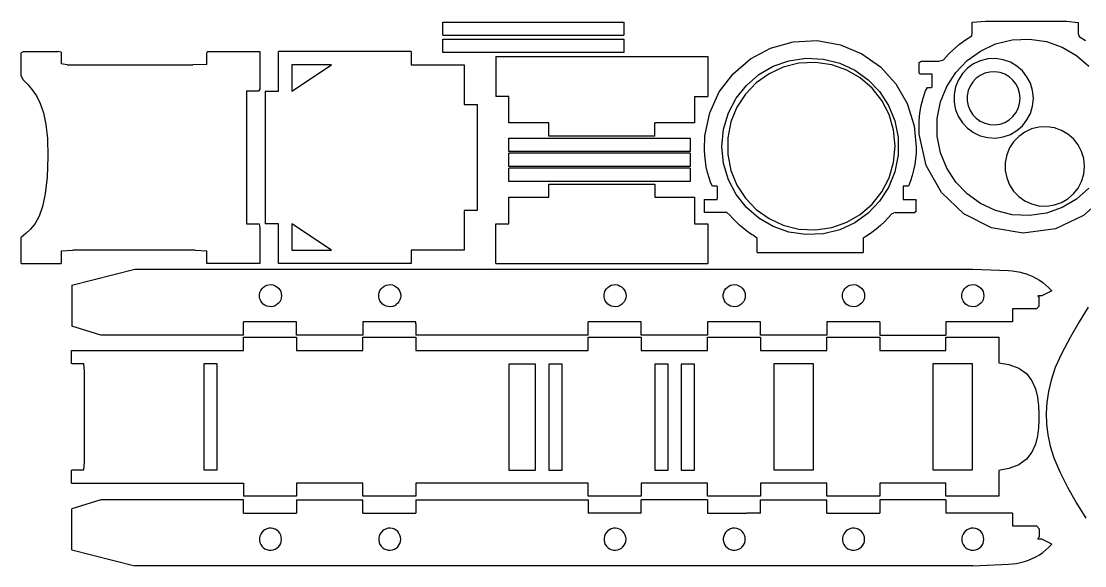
# Model space of a CAD drawing. Extents: x -453 to 453, y -307 to 307.
# Drawn here: x -453 to 149, y -307 to 1 of the extents above; entities that cross this region are included whole.
import ezdxf

# ---------------------------------------------------------------- set-up
doc = ezdxf.new("R2010")
doc.units = 0
doc.header["$MEASUREMENT"] = 0
doc.layers.get('0').update_dxf_attribs({"linetype": 'CONTINUOUS'})

msp = doc.modelspace()

# ---------------------------------------------------------------- linework, layer by layer
for p, q in [((-214.78, 0.93), (-112.26, 0.93)), ((-214.78, -6.35), (-214.78, 0.93)), ((-112.26, 0.93), (-112.26, -6.35)), ((84.8, 0.98), (92.6, 1.48)), ((84.8, -5.26), (84.8, 0.98)), ((92.6, 1.48), (138.2, 1.48)), ((138.2, 1.48), (144.8, 0.82)), ((144.8, 0.82), (144.8, -5.42)), ((84.61, -6.85), (84.8, -5.26)), ((144.8, -5.42), (145.38, -7.07)), ((-214.78, -6.35), (-112.26, -6.35)), ((-214.78, -8.65), (-112.26, -8.65)), ((-214.78, -16.15), (-214.78, -8.65)), ((-112.26, -8.65), (-112.26, -16.15)), ((-29.23, -13.7), (-16.48, -10.13)), ((-16.48, -10.13), (-2.81, -9.47)), ((-2.81, -9.47), (10.4, -11.83)), ((10.4, -11.83), (22.44, -16.92)), ((74.42, -14.27), (77.63, -11.56)), ((77.63, -11.56), (81.03, -9.09)), ((81.03, -9.09), (84.61, -6.85)), ((89.58, -15.35), (98.11, -11.38)), ((98.11, -11.38), (107.42, -9.06)), ((107.42, -9.06), (117.3, -8.58)), ((117.3, -8.58), (126.93, -10.01)), ((126.93, -10.01), (135.87, -13.17)), ((145.38, -7.07), (148.94, -9.34)), ((-451.78, -15.66), (-453.32, -16.48)), ((-453.32, -29.43), (-453.32, -16.48)), ((-451.78, -15.66), (-432.36, -15.66)), ((-430.82, -16.07), (-432.36, -15.66)), ((-430.82, -16.07), (-430.82, -22.54)), ((-347.91, -15.66), (-348.32, -16.48)), ((-348.32, -22.95), (-348.32, -16.48)), ((-347.91, -15.66), (-318.32, -15.66)), ((-318.32, -15.66), (-318.32, -37.04)), ((-307.71, -38.16), (-307.71, -15.66)), ((-232.71, -15.66), (-307.71, -15.66)), ((-232.71, -15.66), (-232.71, -23.16)), ((-112.26, -16.15), (-214.78, -16.15)), ((-40.67, -19.86), (-29.23, -13.7)), ((22.44, -16.92), (32.98, -24.4)), ((68.63, -20.34), (71.42, -17.2)), ((71.42, -17.2), (74.42, -14.27)), ((82.01, -20.79), (89.58, -15.35)), ((135.87, -13.17), (143.94, -17.9)), ((143.94, -17.9), (150.96, -24.01)), ((-427.43, -23.16), (-430.82, -22.54)), ((-427.43, -23.16), (-356.23, -23.16)), ((-348.32, -22.95), (-356.23, -23.16)), ((-277.71, -23.16), (-300.21, -23.16)), ((-300.21, -38.16), (-277.71, -23.16)), ((-300.21, -23.16), (-300.21, -38.16)), ((-232.71, -23.16), (-202.71, -23.16)), ((-202.71, -23.16), (-202.71, -45.66)), ((-184.78, -18.51), (-64.78, -18.51)), ((-184.78, -18.51), (-184.78, -41.01)), ((-64.78, -18.51), (-64.78, -41.01)), ((-50.45, -28.25), (-40.67, -19.86)), ((-35.89, -28.72), (-27.82, -23.99)), ((-27.82, -23.99), (-18.88, -20.82)), ((-13.17, -22.23), (-22.02, -24.43)), ((-18.88, -20.82), (-9.25, -19.4)), ((-3.79, -21.77), (-13.17, -22.23)), ((-9.25, -19.4), (0.63, -19.88)), ((5.36, -23.12), (-3.79, -21.77)), ((0.63, -19.88), (9.94, -22.2)), ((13.85, -26.13), (5.36, -23.12)), ((9.94, -22.2), (18.47, -26.17)), ((54.8, -21.77), (56, -21.02)), ((54.8, -27.47), (54.8, -21.77)), ((56, -21.02), (66.08, -21.02)), ((66.08, -21.02), (68.63, -20.34)), ((75.59, -27.52), (82.01, -20.79)), ((85.64, -22.7), (82.23, -25.15)), ((89.48, -20.91), (85.64, -22.7)), ((93.67, -19.87), (89.48, -20.91)), ((98.11, -19.65), (93.67, -19.87)), ((102.45, -20.29), (98.11, -19.65)), ((106.47, -21.72), (102.45, -20.29)), ((110.1, -23.84), (106.47, -21.72)), ((113.26, -26.59), (110.1, -23.84)), ((-453.32, -29.43), (-452.41, -31.54)), ((-58.24, -38.54), (-50.45, -28.25)), ((-42.91, -34.83), (-35.89, -28.72)), ((-30.12, -28.2), (-37.31, -33.37)), ((-22.02, -24.43), (-30.12, -28.2)), ((21.52, -30.62), (13.85, -26.13)), ((18.47, -26.17), (26.04, -31.61)), ((32.98, -24.4), (41.66, -33.92)), ((55.21, -28.52), (54.8, -27.47)), ((62.3, -28.52), (55.21, -28.52)), ((62.3, -35.7), (62.3, -28.52)), ((70.5, -35.35), (75.59, -27.52)), ((79.34, -28.17), (77.05, -31.69)), ((82.23, -25.15), (79.34, -28.17)), ((89.42, -29.17), (87.15, -30.81)), ((91.98, -27.98), (89.42, -29.17)), ((94.77, -27.29), (91.98, -27.98)), ((97.74, -27.14), (94.77, -27.29)), ((100.63, -27.57), (97.74, -27.14)), ((103.31, -28.52), (100.63, -27.57)), ((105.73, -29.94), (103.31, -28.52)), ((107.84, -31.77), (105.73, -29.94)), ((115.86, -29.88), (113.26, -26.59)), ((117.82, -33.62), (115.86, -29.88)), ((-452.41, -31.54), (-449.7, -34.24)), ((-449.7, -34.24), (-447.09, -37.25)), ((-48.69, -42.13), (-42.91, -34.83)), ((-37.31, -33.37), (-43.42, -39.76)), ((28.19, -36.42), (21.52, -30.62)), ((26.04, -31.61), (32.46, -38.34)), ((41.66, -33.92), (48.16, -45.14)), ((58.51, -37.91), (59.57, -36.02)), ((59.57, -36.02), (61.88, -36.02)), ((61.88, -36.02), (62.3, -35.7)), ((66.92, -44.09), (70.5, -35.35)), ((75.44, -35.63), (74.6, -39.89)), ((77.05, -31.69), (75.44, -35.63)), ((83.7, -35.17), (82.63, -37.79)), ((85.23, -32.82), (83.7, -35.17)), ((87.15, -30.81), (85.23, -32.82)), ((109.57, -33.96), (107.84, -31.77)), ((110.88, -36.45), (109.57, -33.96)), ((119.06, -37.73), (117.82, -33.62)), ((-447.09, -37.25), (-444.68, -40.79)), ((-444.68, -40.79), (-442.54, -45.09)), ((-325.82, -38.16), (-325.82, -113.16)), ((-319.07, -38.16), (-325.82, -38.16)), ((-318.32, -37.04), (-319.07, -38.16)), ((-315.21, -38.16), (-307.71, -38.16)), ((-315.21, -38.16), (-315.21, -113.16)), ((-177.28, -41.01), (-184.78, -41.01)), ((-177.28, -56.01), (-177.28, -41.01)), ((-72.28, -41.01), (-64.78, -41.01)), ((-72.28, -41.01), (-72.28, -56.01)), ((-63.69, -50.39), (-58.24, -38.54)), ((-53.05, -50.43), (-48.69, -42.13)), ((-43.42, -39.76), (-48.25, -47.19)), ((33.68, -43.36), (28.19, -36.42)), ((32.46, -38.34), (37.55, -46.17)), ((56.08, -46.2), (57.15, -41.99)), ((57.15, -41.99), (58.51, -37.91)), ((74.6, -39.89), (74.6, -44.35)), ((82.63, -37.79), (82.06, -40.64)), ((82.06, -40.64), (82.06, -43.61)), ((111.7, -39.19), (110.88, -36.45)), ((111.99, -42.12), (111.7, -39.19)), ((111.7, -45.06), (111.99, -42.12)), ((119.49, -42.12), (119.06, -37.73)), ((119.06, -46.52), (119.49, -42.12)), ((-442.54, -45.09), (-440.75, -50.38)), ((-202.71, -45.66), (-195.21, -45.66)), ((-195.21, -45.66), (-195.21, -105.66)), ((-48.25, -47.19), (-51.65, -55.5)), ((37.82, -51.25), (33.68, -43.36)), ((37.55, -46.17), (41.13, -54.91)), ((48.16, -45.14), (52.12, -57.73)), ((55.33, -50.53), (56.08, -46.2)), ((65.05, -53.57), (66.92, -44.09)), ((74.6, -44.35), (75.44, -48.62)), ((82.06, -43.61), (82.63, -46.45)), ((82.63, -46.45), (83.7, -49.08)), ((109.57, -50.29), (110.88, -47.8)), ((110.88, -47.8), (111.7, -45.06)), ((117.82, -50.63), (119.06, -46.52)), ((-440.75, -50.38), (-439.4, -56.88)), ((-66.47, -63.45), (-63.69, -50.39)), ((-55.8, -59.57), (-53.05, -50.43)), ((40.43, -59.93), (37.82, -51.25)), ((54.91, -54.96), (55.33, -50.53)), ((65.05, -63.48), (65.05, -53.57)), ((75.44, -48.62), (77.05, -52.55)), ((77.05, -52.55), (79.34, -56.07)), ((83.7, -49.08), (85.23, -51.42)), ((85.23, -51.42), (87.15, -53.44)), ((87.15, -53.44), (89.42, -55.07)), ((105.73, -54.31), (107.84, -52.48)), ((107.84, -52.48), (109.57, -50.29)), ((115.86, -54.37), (117.82, -50.63)), ((-439.4, -56.88), (-438.56, -64.82)), ((-154.78, -56.01), (-177.28, -56.01)), ((-154.78, -63.51), (-154.78, -56.01)), ((-72.28, -56.01), (-94.78, -56.01)), ((-94.78, -63.51), (-94.78, -56.01)), ((-56.75, -69.34), (-55.8, -59.57)), ((-51.65, -55.5), (-53.43, -64.5)), ((41.34, -69.21), (40.43, -59.93)), ((41.13, -54.91), (43, -64.38)), ((52.12, -57.73), (53.25, -69.82)), ((54.93, -62.46), (54.91, -54.96)), ((79.34, -56.07), (82.23, -59.1)), ((82.23, -59.1), (85.64, -61.55)), ((89.42, -55.07), (91.98, -56.26)), ((91.98, -56.26), (94.77, -56.96)), ((94.77, -56.96), (97.74, -57.1)), ((97.74, -57.1), (100.63, -56.68)), ((100.63, -56.68), (103.31, -55.73)), ((103.31, -55.73), (105.73, -54.31)), ((110.1, -60.4), (113.26, -57.65)), ((113.26, -57.65), (115.86, -54.37)), ((118.47, -59.46), (114.63, -61.24)), ((122.66, -58.41), (118.47, -59.46)), ((127.1, -58.2), (122.66, -58.41)), ((131.44, -58.84), (127.1, -58.2)), ((135.46, -60.26), (131.44, -58.84)), ((-438.56, -64.82), (-438.32, -75.1)), ((-177.28, -72.15), (-177.28, -64.65)), ((-177.28, -64.65), (-74.76, -64.65)), ((-94.78, -63.51), (-154.78, -63.51)), ((-74.76, -64.65), (-74.76, -72.15)), ((-66.72, -71.25), (-66.47, -63.45)), ((-53.43, -64.5), (-53.43, -73.92)), ((43, -64.38), (43, -74.3)), ((58.82, -80.13), (54.93, -62.46)), ((66.92, -72.95), (65.05, -63.48)), ((85.64, -61.55), (89.48, -63.34)), ((89.48, -63.34), (93.67, -64.38)), ((93.67, -64.38), (98.11, -64.6)), ((98.11, -64.6), (102.45, -63.96)), ((102.45, -63.96), (106.47, -62.53)), ((106.47, -62.53), (110.1, -60.4)), ((111.22, -63.69), (108.33, -66.72)), ((114.63, -61.24), (111.22, -63.69)), ((139.09, -62.39), (135.46, -60.26)), ((142.25, -65.14), (139.09, -62.39)), ((144.85, -68.42), (142.25, -65.14)), ((-74.76, -72.15), (-177.28, -72.15)), ((-66.53, -74.54), (-66.72, -71.25)), ((-55.8, -79.11), (-56.75, -69.34)), ((40.43, -78.5), (41.34, -69.21)), ((53.25, -69.82), (53.13, -73.14)), ((106.04, -70.24), (104.43, -74.18)), ((108.33, -66.72), (106.04, -70.24)), ((146.81, -72.16), (144.85, -68.42)), ((148.05, -76.27), (146.81, -72.16)), ((-438.32, -75.1), (-438.73, -86.81)), ((-74.76, -73.2), (-177.28, -73.2)), ((-177.28, -80.7), (-177.28, -73.2)), ((-74.76, -73.2), (-74.76, -80.7)), ((-66.16, -77.79), (-66.53, -74.54)), ((-65.61, -80.98), (-66.16, -77.79)), ((-53.43, -73.92), (-51.65, -82.92)), ((43, -74.3), (41.13, -83.77)), ((52.83, -76.41), (52.36, -79.62)), ((53.13, -73.14), (52.83, -76.41)), ((70.5, -81.7), (66.92, -72.95)), ((104.43, -74.18), (103.59, -78.44)), ((148.48, -80.67), (148.05, -76.27)), ((-74.76, -80.7), (-177.28, -80.7)), ((-74.76, -81.65), (-177.28, -81.65)), ((-177.28, -89.15), (-177.28, -81.65)), ((-74.76, -81.65), (-74.76, -89.15)), ((-64.89, -84.11), (-65.61, -80.98)), ((-64.01, -87.17), (-64.89, -84.11)), ((-53.05, -88.25), (-55.8, -79.11)), ((-51.65, -82.92), (-48.25, -91.23)), ((41.13, -83.77), (37.55, -92.52)), ((37.82, -87.17), (40.43, -78.5)), ((51.72, -82.78), (50.9, -85.87)), ((52.36, -79.62), (51.72, -82.78)), ((67.5, -95.42), (58.82, -80.13)), ((75.59, -89.52), (70.5, -81.7)), ((103.59, -78.44), (103.59, -82.9)), ((103.59, -82.9), (104.43, -87.16)), ((148.05, -85.07), (148.48, -80.67)), ((-438.73, -86.81), (-439.74, -96.11)), ((-74.76, -89.15), (-177.28, -89.15)), ((-62.96, -90.17), (-64.01, -87.17)), ((-62.11, -91.84), (-62.96, -90.17)), ((-48.69, -96.55), (-53.05, -88.25)), ((33.68, -95.07), (37.82, -87.17)), ((49.93, -88.89), (48.79, -91.84)), ((50.9, -85.87), (49.93, -88.89)), ((82.01, -96.25), (75.59, -89.52)), ((104.43, -87.16), (106.04, -91.1)), ((144.85, -92.92), (146.81, -89.18)), ((146.81, -89.18), (148.05, -85.07)), ((-439.74, -96.11), (-441.28, -103.35)), ((-154.78, -90.66), (-94.78, -90.66)), ((-154.78, -98.16), (-154.78, -90.66)), ((-94.78, -90.66), (-94.78, -98.16)), ((-59.56, -91.84), (-62.11, -91.84)), ((-59.25, -92.1), (-59.56, -91.84)), ((-59.25, -98.37), (-59.25, -92.1)), ((-48.25, -91.23), (-43.42, -98.66)), ((28.19, -102), (33.68, -95.07)), ((37.55, -92.52), (32.46, -100.34)), ((45.75, -91.84), (45.75, -99.34)), ((48.79, -91.84), (45.75, -91.84)), ((80.13, -107.48), (67.5, -95.42)), ((89.58, -101.69), (82.01, -96.25)), ((106.04, -91.1), (108.33, -94.62)), ((108.33, -94.62), (111.22, -97.65)), ((139.09, -98.95), (142.25, -96.2)), ((142.25, -96.2), (144.85, -92.92)), ((150.96, -93.04), (143.94, -99.14)), ((-177.28, -98.16), (-154.78, -98.16)), ((-177.28, -113.16), (-177.28, -98.16)), ((-94.78, -98.16), (-72.28, -98.16)), ((-72.28, -98.16), (-72.28, -113.16)), ((-66.75, -99.34), (-66.75, -106.84)), ((-66.75, -99.34), (-59.4, -99.34)), ((-59.4, -99.34), (-59.25, -98.37)), ((-42.91, -103.85), (-48.69, -96.55)), ((-43.42, -98.66), (-37.31, -105.05)), ((21.52, -107.8), (28.19, -102)), ((32.46, -100.34), (26.04, -107.07)), ((45.75, -99.34), (52.76, -99.34)), ((52.76, -99.34), (53.25, -99.94)), ((53.25, -106.24), (53.25, -99.94)), ((98.11, -105.66), (89.58, -101.69)), ((111.22, -97.65), (114.63, -100.1)), ((114.63, -100.1), (118.47, -101.88)), ((118.47, -101.88), (122.66, -102.93)), ((131.44, -102.5), (135.46, -101.08)), ((135.46, -101.08), (139.09, -98.95)), ((143.94, -99.14), (135.87, -103.87)), ((160.94, -96.85), (147.95, -108.52)), ((-441.28, -103.35), (-443.24, -108.89)), ((-202.71, -105.66), (-202.71, -128.16)), ((-195.21, -105.66), (-202.71, -105.66)), ((-54.01, -106.84), (-66.75, -106.84)), ((-52.36, -108.2), (-54.01, -106.84)), ((-50.59, -110.18), (-52.36, -108.2)), ((-35.89, -109.96), (-42.91, -103.85)), ((-37.31, -105.05), (-30.12, -110.22)), ((13.85, -112.29), (21.52, -107.8)), ((26.04, -107.07), (18.47, -112.51)), ((39.42, -107.53), (37.39, -109.86)), ((41.3, -106.84), (39.42, -107.53)), ((41.3, -106.84), (52.45, -106.84)), ((53.25, -106.24), (52.45, -106.84)), ((95.85, -115.46), (80.13, -107.48)), ((107.42, -107.98), (98.11, -105.66)), ((117.3, -108.46), (107.42, -107.98)), ((126.93, -107.04), (117.3, -108.46)), ((122.66, -102.93), (127.1, -103.14)), ((135.87, -103.87), (126.93, -107.04)), ((127.1, -103.14), (131.44, -102.5)), ((-445.54, -113.05), (-448.1, -116.21)), ((-443.24, -108.89), (-445.54, -113.05)), ((-325.82, -113.16), (-318.7, -113.16)), ((-318.7, -113.16), (-318.32, -115.41)), ((-307.71, -113.16), (-315.21, -113.16)), ((-307.71, -135.66), (-307.71, -113.16)), ((-300.21, -113.16), (-300.21, -128.16)), ((-277.71, -128.16), (-300.21, -113.16)), ((-184.78, -113.16), (-177.28, -113.16)), ((-184.78, -135.66), (-184.78, -113.16)), ((-72.28, -113.16), (-64.78, -113.16)), ((-64.78, -113.16), (-64.78, -135.66)), ((-48.74, -112.08), (-50.59, -110.18)), ((-46.8, -113.89), (-48.74, -112.08)), ((-44.79, -115.61), (-46.8, -113.89)), ((-27.82, -114.69), (-35.89, -109.96)), ((-30.12, -110.22), (-22.02, -113.99)), ((-22.02, -113.99), (-13.17, -116.2)), ((5.36, -115.3), (13.85, -112.29)), ((18.47, -112.51), (9.94, -116.48)), ((32.97, -114.18), (30.59, -116.16)), ((35.23, -112.08), (32.97, -114.18)), ((37.39, -109.86), (35.23, -112.08)), ((147.95, -108.52), (131.96, -116.03)), ((-450.83, -118.71), (-453.32, -120.87)), ((-448.1, -116.21), (-450.83, -118.71)), ((-318.32, -115.41), (-318.32, -135.66)), ((-42.69, -117.24), (-44.79, -115.61)), ((-40.52, -118.78), (-42.69, -117.24)), ((-38.28, -120.22), (-40.52, -118.78)), ((-36.75, -121.45), (-38.28, -120.22)), ((-18.88, -117.86), (-27.82, -114.69)), ((-9.25, -119.28), (-18.88, -117.86)), ((-13.17, -116.2), (-3.79, -116.65)), ((0.63, -118.8), (-9.25, -119.28)), ((-3.79, -116.65), (5.36, -115.3)), ((9.94, -116.48), (0.63, -118.8)), ((25.53, -119.75), (23.25, -121.29)), ((28.11, -118.02), (25.53, -119.75)), ((30.59, -116.16), (28.11, -118.02)), ((113.81, -118.51), (95.85, -115.46)), ((131.96, -116.03), (113.81, -118.51)), ((-453.32, -135.66), (-453.32, -120.87)), ((-36.75, -129.34), (-36.75, -121.45)), ((23.25, -121.29), (23.25, -129.34)), ((-430.82, -128.46), (-424.22, -128.16)), ((-430.82, -128.46), (-430.82, -135.66)), ((-354.92, -128.16), (-424.22, -128.16)), ((-354.92, -128.16), (-348.32, -128.46)), ((-348.32, -135.66), (-348.32, -128.46)), ((-300.21, -128.16), (-277.71, -128.16)), ((-232.71, -128.16), (-232.71, -135.66)), ((-202.71, -128.16), (-232.71, -128.16)), ((-36.75, -129.34), (23.25, -129.34)), ((-453.32, -135.66), (-430.82, -135.66)), ((-318.32, -135.66), (-348.32, -135.66)), ((-232.71, -135.66), (-307.71, -135.66)), ((-184.78, -135.66), (-64.78, -135.66)), ((-424.78, -147.83), (-389.08, -138.83)), ((-389.08, -138.83), (85.22, -138.83)), ((85.22, -138.83), (105.45, -139.66)), ((105.45, -139.66), (107.75, -139.81)), ((107.75, -139.81), (110.04, -140.12)), ((110.04, -140.12), (112.3, -140.58)), ((112.3, -140.58), (114.53, -141.19)), ((116.71, -141.95), (114.53, -141.19)), ((116.71, -141.95), (118.84, -142.85)), ((118.84, -142.85), (120.89, -143.9)), ((120.89, -143.9), (122.88, -145.08)), ((-424.78, -147.83), (-424.78, -171.08)), ((-317.82, -150.93), (-317.18, -149.95)), ((-317.18, -149.95), (-316.38, -149.11)), ((-316.38, -149.11), (-315.44, -148.43)), ((-315.44, -148.43), (-314.37, -147.94)), ((-314.37, -147.94), (-313.21, -147.65)), ((-313.21, -147.65), (-311.97, -147.59)), ((-311.97, -147.59), (-310.77, -147.76)), ((-310.77, -147.76), (-309.65, -148.16)), ((-309.65, -148.16), (-308.64, -148.75)), ((-308.64, -148.75), (-307.76, -149.51)), ((-307.76, -149.51), (-307.04, -150.43)), ((-307.04, -150.43), (-306.5, -151.47)), ((-250.32, -150.93), (-249.68, -149.95)), ((-249.68, -149.95), (-248.88, -149.11)), ((-248.88, -149.11), (-247.94, -148.43)), ((-247.94, -148.43), (-246.87, -147.94)), ((-246.87, -147.94), (-245.71, -147.65)), ((-245.71, -147.65), (-244.47, -147.59)), ((-244.47, -147.59), (-243.27, -147.76)), ((-243.27, -147.76), (-242.15, -148.16)), ((-242.15, -148.16), (-241.14, -148.75)), ((-241.14, -148.75), (-240.26, -149.51)), ((-240.26, -149.51), (-239.54, -150.43)), ((-239.54, -150.43), (-239, -151.47)), ((-122.82, -150.93), (-122.18, -149.95)), ((-122.18, -149.95), (-121.38, -149.11)), ((-121.38, -149.11), (-120.44, -148.43)), ((-120.44, -148.43), (-119.37, -147.94)), ((-119.37, -147.94), (-118.21, -147.65)), ((-118.21, -147.65), (-116.97, -147.59)), ((-116.97, -147.59), (-115.77, -147.76)), ((-115.77, -147.76), (-114.65, -148.16)), ((-114.65, -148.16), (-113.64, -148.75)), ((-113.64, -148.75), (-112.76, -149.51)), ((-112.76, -149.51), (-112.04, -150.43)), ((-112.04, -150.43), (-111.5, -151.47)), ((-55.32, -150.93), (-54.68, -149.95)), ((-54.68, -149.95), (-53.88, -149.11)), ((-53.88, -149.11), (-52.94, -148.43)), ((-52.94, -148.43), (-51.87, -147.94)), ((-51.87, -147.94), (-50.71, -147.65)), ((-50.71, -147.65), (-49.47, -147.59)), ((-49.47, -147.59), (-48.27, -147.76)), ((-48.27, -147.76), (-47.15, -148.16)), ((-47.15, -148.16), (-46.14, -148.75)), ((-46.14, -148.75), (-45.26, -149.51)), ((-45.26, -149.51), (-44.54, -150.43)), ((-44.54, -150.43), (-44, -151.47)), ((12.18, -150.93), (12.82, -149.95)), ((12.82, -149.95), (13.62, -149.11)), ((13.62, -149.11), (14.56, -148.43)), ((14.56, -148.43), (15.63, -147.94)), ((15.63, -147.94), (16.79, -147.65)), ((16.79, -147.65), (18.03, -147.59)), ((18.03, -147.59), (19.23, -147.76)), ((19.23, -147.76), (20.35, -148.16)), ((20.35, -148.16), (21.36, -148.75)), ((21.36, -148.75), (22.24, -149.51)), ((22.24, -149.51), (22.96, -150.43)), ((22.96, -150.43), (23.5, -151.47)), ((79.68, -150.93), (80.32, -149.95)), ((80.32, -149.95), (81.12, -149.11)), ((81.12, -149.11), (82.06, -148.43)), ((82.06, -148.43), (83.13, -147.94)), ((83.13, -147.94), (84.29, -147.65)), ((84.29, -147.65), (85.53, -147.59)), ((85.53, -147.59), (86.73, -147.76)), ((86.73, -147.76), (87.85, -148.16)), ((87.85, -148.16), (88.86, -148.75)), ((88.86, -148.75), (89.74, -149.51)), ((89.74, -149.51), (90.46, -150.43)), ((90.46, -150.43), (91, -151.47)), ((122.88, -145.08), (124.78, -146.4)), ((124.78, -146.4), (126.58, -147.84)), ((128.29, -149.4), (126.58, -147.84)), ((128.29, -149.4), (129.88, -151.07)), ((-318.5, -153.21), (-318.27, -152.02)), ((-318.5, -154.45), (-318.5, -153.21)), ((-318.27, -155.63), (-318.5, -154.45)), ((-318.27, -152.02), (-317.82, -150.93)), ((-317.82, -156.73), (-318.27, -155.63)), ((-306.5, -156.19), (-307.04, -157.23)), ((-306.5, -151.47), (-306.15, -152.61)), ((-306.15, -155.05), (-306.5, -156.19)), ((-306.15, -152.61), (-306.03, -153.83)), ((-306.03, -153.83), (-306.15, -155.05)), ((-251, -153.21), (-250.77, -152.02)), ((-251, -154.45), (-251, -153.21)), ((-250.77, -155.63), (-251, -154.45)), ((-250.77, -152.02), (-250.32, -150.93)), ((-250.32, -156.73), (-250.77, -155.63)), ((-239, -156.19), (-239.54, -157.23)), ((-239, -151.47), (-238.65, -152.61)), ((-238.65, -155.05), (-239, -156.19)), ((-238.65, -152.61), (-238.53, -153.83)), ((-238.53, -153.83), (-238.65, -155.05)), ((-123.5, -153.21), (-123.27, -152.02)), ((-123.5, -154.45), (-123.5, -153.21)), ((-123.27, -155.63), (-123.5, -154.45)), ((-123.27, -152.02), (-122.82, -150.93)), ((-122.82, -156.73), (-123.27, -155.63)), ((-111.5, -156.19), (-112.04, -157.23)), ((-111.5, -151.47), (-111.15, -152.61)), ((-111.15, -155.05), (-111.5, -156.19)), ((-111.15, -152.61), (-111.03, -153.83)), ((-111.03, -153.83), (-111.15, -155.05)), ((-56, -153.21), (-55.77, -152.02)), ((-56, -154.45), (-56, -153.21)), ((-55.77, -155.63), (-56, -154.45)), ((-55.77, -152.02), (-55.32, -150.93)), ((-55.32, -156.73), (-55.77, -155.63)), ((-44, -156.19), (-44.54, -157.23)), ((-44, -151.47), (-43.65, -152.61)), ((-43.65, -155.05), (-44, -156.19)), ((-43.65, -152.61), (-43.53, -153.83)), ((-43.53, -153.83), (-43.65, -155.05)), ((11.5, -153.21), (11.73, -152.02)), ((11.5, -154.45), (11.5, -153.21)), ((11.73, -155.63), (11.5, -154.45)), ((11.73, -152.02), (12.18, -150.93)), ((12.18, -156.73), (11.73, -155.63)), ((23.5, -156.19), (22.96, -157.23)), ((23.5, -151.47), (23.85, -152.61)), ((23.85, -155.05), (23.5, -156.19)), ((23.85, -152.61), (23.97, -153.83)), ((23.97, -153.83), (23.85, -155.05)), ((79, -153.21), (79.23, -152.02)), ((79, -154.45), (79, -153.21)), ((79.23, -155.63), (79, -154.45)), ((79.23, -152.02), (79.68, -150.93)), ((79.68, -156.73), (79.23, -155.63)), ((91, -156.19), (90.46, -157.23)), ((91, -151.47), (91.35, -152.61)), ((91.35, -155.05), (91, -156.19)), ((91.35, -152.61), (91.47, -153.83)), ((91.47, -153.83), (91.35, -155.05)), ((122.02, -153.83), (122.72, -155.11)), ((124.33, -153.83), (122.02, -153.83)), ((122.72, -159.78), (122.72, -155.11)), ((129.88, -151.07), (124.33, -153.83)), ((-317.18, -157.7), (-317.82, -156.73)), ((-316.38, -158.54), (-317.18, -157.7)), ((-315.44, -159.22), (-316.38, -158.54)), ((-314.37, -159.72), (-315.44, -159.22)), ((-313.21, -160.01), (-314.37, -159.72)), ((-311.97, -160.07), (-313.21, -160.01)), ((-310.77, -159.89), (-311.97, -160.07)), ((-309.65, -159.5), (-310.77, -159.89)), ((-308.64, -158.91), (-309.65, -159.5)), ((-307.76, -158.14), (-308.64, -158.91)), ((-307.04, -157.23), (-307.76, -158.14)), ((-249.68, -157.7), (-250.32, -156.73)), ((-248.88, -158.54), (-249.68, -157.7)), ((-247.94, -159.22), (-248.88, -158.54)), ((-246.87, -159.72), (-247.94, -159.22)), ((-245.71, -160.01), (-246.87, -159.72)), ((-244.47, -160.07), (-245.71, -160.01)), ((-243.27, -159.89), (-244.47, -160.07)), ((-242.15, -159.5), (-243.27, -159.89)), ((-242.15, -159.5), (-241.14, -158.91)), ((-240.26, -158.14), (-241.14, -158.91)), ((-239.54, -157.23), (-240.26, -158.14)), ((-122.18, -157.7), (-122.82, -156.73)), ((-121.38, -158.54), (-122.18, -157.7)), ((-120.44, -159.22), (-121.38, -158.54)), ((-119.37, -159.72), (-120.44, -159.22)), ((-118.21, -160.01), (-119.37, -159.72)), ((-116.97, -160.07), (-118.21, -160.01)), ((-115.77, -159.89), (-116.97, -160.07)), ((-114.65, -159.5), (-115.77, -159.89)), ((-113.64, -158.91), (-114.65, -159.5)), ((-112.76, -158.14), (-113.64, -158.91)), ((-112.04, -157.23), (-112.76, -158.14)), ((-54.68, -157.7), (-55.32, -156.73)), ((-53.88, -158.54), (-54.68, -157.7)), ((-52.94, -159.22), (-53.88, -158.54)), ((-51.87, -159.72), (-52.94, -159.22)), ((-50.71, -160.01), (-51.87, -159.72)), ((-49.47, -160.07), (-50.71, -160.01)), ((-48.27, -159.89), (-49.47, -160.07)), ((-47.15, -159.5), (-48.27, -159.89)), ((-46.14, -158.91), (-47.15, -159.5)), ((-45.26, -158.14), (-46.14, -158.91)), ((-44.54, -157.23), (-45.26, -158.14)), ((12.82, -157.7), (12.18, -156.73)), ((13.62, -158.54), (12.82, -157.7)), ((14.56, -159.22), (13.62, -158.54)), ((15.63, -159.72), (14.56, -159.22)), ((16.79, -160.01), (15.63, -159.72)), ((18.03, -160.07), (16.79, -160.01)), ((19.23, -159.89), (18.03, -160.07)), ((20.35, -159.5), (19.23, -159.89)), ((21.36, -158.91), (20.35, -159.5)), ((22.24, -158.14), (21.36, -158.91)), ((22.96, -157.23), (22.24, -158.14)), ((80.32, -157.7), (79.68, -156.73)), ((81.12, -158.54), (80.32, -157.7)), ((82.06, -159.22), (81.12, -158.54)), ((83.13, -159.72), (82.06, -159.22)), ((84.29, -160.01), (83.13, -159.72)), ((85.53, -160.07), (84.29, -160.01)), ((86.73, -159.89), (85.53, -160.07)), ((87.85, -159.5), (86.73, -159.89)), ((88.86, -158.91), (87.85, -159.5)), ((89.74, -158.14), (88.86, -158.91)), ((90.46, -157.23), (89.74, -158.14)), ((107.72, -161.33), (107.72, -168.64)), ((121.22, -161.36), (107.72, -161.33)), ((122.72, -159.78), (121.22, -161.36)), ((150.57, -160.41), (145.41, -168.68)), ((-408.21, -176.14), (-424.78, -171.08)), ((-327.48, -176.14), (-327.48, -168.64)), ((-297.48, -168.64), (-327.48, -168.64)), ((-297.48, -176.14), (-297.48, -168.64)), ((-259.98, -168.64), (-259.98, -176.14)), ((-229.99, -168.64), (-259.98, -168.64)), ((-229.99, -169.74), (-229.99, -168.64)), ((-229.99, -169.74), (-229.99, -176.14)), ((-132.48, -176.14), (-132.48, -168.64)), ((-102.48, -168.64), (-132.48, -168.64)), ((-102.48, -176.14), (-102.48, -168.64)), ((-64.98, -168.64), (-64.98, -176.14)), ((-42.58, -168.64), (-64.98, -168.64)), ((-34.98, -168.65), (-42.58, -168.64)), ((-34.98, -176.14), (-34.98, -168.65)), ((2.52, -168.64), (2.52, -176.14)), ((32.52, -168.64), (2.52, -168.64)), ((32.52, -168.64), (32.52, -176.14)), ((70.02, -168.64), (70.02, -176.14)), ((101.64, -168.64), (70.02, -168.64)), ((101.64, -168.64), (101.65, -168.64)), ((107.72, -168.64), (101.65, -168.64)), ((145.41, -168.68), (140.24, -177.53)), ((-327.48, -176.14), (-408.21, -176.14)), ((-327.48, -177.35), (-297.48, -177.35)), ((-327.48, -184.85), (-327.48, -177.35)), ((-259.98, -176.14), (-297.48, -176.14)), ((-297.48, -177.35), (-297.48, -184.85)), ((-259.98, -177.35), (-229.99, -177.35)), ((-259.98, -184.85), (-259.98, -177.35)), ((-132.48, -176.14), (-229.99, -176.14)), ((-229.99, -177.35), (-229.99, -184.85)), ((-132.48, -177.35), (-102.48, -177.35)), ((-132.48, -184.85), (-132.48, -177.35)), ((-64.98, -176.14), (-102.48, -176.14)), ((-102.48, -177.35), (-102.48, -184.85)), ((-64.98, -177.35), (-34.98, -177.35)), ((-64.98, -184.85), (-64.98, -177.35)), ((2.52, -176.14), (-34.98, -176.14)), ((-34.98, -177.35), (-34.98, -184.85)), ((2.52, -177.35), (32.52, -177.35)), ((2.52, -184.85), (2.52, -177.35)), ((32.52, -176.14), (70.02, -176.14)), ((32.52, -177.35), (32.52, -184.85)), ((70.02, -177.35), (100.02, -177.35)), ((70.02, -184.85), (70.02, -177.35)), ((100.02, -177.35), (100.02, -191.89)), ((100.22, -177.54), (100.02, -177.35)), ((140.24, -177.53), (135.56, -186.36)), ((-424.98, -184.85), (-327.48, -184.85)), ((-424.98, -192.17), (-424.98, -184.85)), ((-297.48, -184.85), (-259.98, -184.85)), ((-229.99, -184.85), (-132.48, -184.85)), ((-102.48, -184.85), (-64.98, -184.85)), ((-34.98, -184.85), (2.52, -184.85)), ((32.52, -184.85), (70.02, -184.85)), ((135.56, -186.36), (131.88, -194.53)), ((-424.25, -192.35), (-424.98, -192.17)), ((-417.85, -192.35), (-424.25, -192.35)), ((-417.48, -196.74), (-417.85, -192.35)), ((-349.98, -192.35), (-349.98, -252.35)), ((-342.48, -192.35), (-349.98, -192.35)), ((-342.48, -252.35), (-342.48, -192.35)), ((-177.28, -192.54), (-177.28, -252.54)), ((-162.28, -192.54), (-177.28, -192.54)), ((-162.28, -252.54), (-162.28, -192.54)), ((-154.78, -192.54), (-154.78, -252.54)), ((-147.28, -192.54), (-154.78, -192.54)), ((-147.28, -252.54), (-147.28, -192.54)), ((-94.78, -192.54), (-94.78, -252.54)), ((-87.28, -192.54), (-94.78, -192.54)), ((-87.28, -252.54), (-87.28, -192.54)), ((-72.28, -192.54), (-79.78, -192.54)), ((-79.78, -192.54), (-79.78, -252.54)), ((-72.28, -252.54), (-72.28, -192.54)), ((-27.48, -192.35), (-27.48, -252.35)), ((-4.98, -192.35), (-27.48, -192.35)), ((-4.98, -252.35), (-4.98, -192.35)), ((62.52, -192.35), (62.52, -252.35)), ((85.02, -192.35), (62.52, -192.35)), ((85.02, -252.35), (85.02, -192.35)), ((100.02, -191.89), (105.53, -192.82)), ((-417.48, -247.96), (-417.48, -196.74)), ((105.53, -192.82), (111.36, -194.76)), ((111.36, -194.76), (115.68, -197.91)), ((115.68, -197.91), (118.71, -201.93)), ((131.88, -194.53), (129.56, -201.56)), ((118.71, -201.93), (120.68, -206.51)), ((129.56, -201.56), (128.01, -208.04)), ((120.68, -206.51), (121.82, -211.34)), ((128.01, -208.04), (127.04, -214.25)), ((121.82, -211.34), (122.35, -216.08)), ((122.35, -216.08), (122.51, -220.43)), ((127.04, -214.25), (126.66, -220.32)), ((122.51, -220.43), (122.51, -224.26)), ((126.66, -220.32), (126.87, -226.37)), ((122.35, -228.54), (121.82, -233.19)), ((122.51, -224.26), (122.35, -228.54)), ((126.87, -226.37), (127.67, -232.52)), ((121.82, -233.19), (120.68, -237.91)), ((127.67, -232.52), (129.06, -238.91)), ((120.68, -237.91), (118.71, -242.41)), ((129.06, -238.91), (131.08, -245.69)), ((115.68, -246.4), (111.36, -249.59)), ((118.71, -242.41), (115.68, -246.4)), ((131.08, -245.69), (134.39, -253.57)), ((-424.98, -252.53), (-424.25, -252.35)), ((-424.98, -259.85), (-424.98, -252.53)), ((-424.25, -252.35), (-417.85, -252.35)), ((-417.85, -252.35), (-417.48, -247.96)), ((-349.98, -252.35), (-342.48, -252.35)), ((-177.28, -252.54), (-162.28, -252.54)), ((-154.78, -252.54), (-147.28, -252.54)), ((-94.78, -252.54), (-87.28, -252.54)), ((-79.78, -252.54), (-72.28, -252.54)), ((-27.48, -252.35), (-4.98, -252.35)), ((62.52, -252.35), (85.02, -252.35)), ((105.53, -251.68), (100.02, -252.8)), ((111.36, -249.59), (105.53, -251.68)), ((100.02, -252.8), (100.02, -267.35)), ((134.39, -253.57), (138.83, -262.27)), ((-424.98, -259.85), (-327.48, -259.85)), ((-327.48, -259.85), (-327.48, -267.35)), ((-297.48, -259.85), (-297.48, -267.35)), ((-259.98, -259.85), (-297.48, -259.85)), ((-259.98, -267.35), (-259.98, -259.85)), ((-229.98, -259.85), (-229.98, -267.35)), ((-132.48, -259.85), (-229.98, -259.85)), ((-132.48, -267.35), (-132.48, -259.85)), ((-102.48, -259.85), (-102.48, -267.35)), ((-64.98, -259.85), (-102.48, -259.85)), ((-64.98, -267.35), (-64.98, -259.85)), ((-34.98, -259.85), (-34.98, -267.35)), ((2.52, -259.85), (-34.98, -259.85)), ((2.52, -267.35), (2.52, -259.85)), ((32.52, -259.85), (32.52, -267.35)), ((70.02, -259.85), (32.52, -259.85)), ((70.02, -267.35), (70.02, -259.85)), ((138.83, -262.27), (143.91, -271.18)), ((-408.21, -269.35), (-424.78, -274.41)), ((-327.48, -269.35), (-408.21, -269.35)), ((-297.48, -267.35), (-327.48, -267.35)), ((-327.48, -276.85), (-327.48, -269.35)), ((-297.48, -269.35), (-297.48, -276.85)), ((-297.48, -269.35), (-259.98, -269.35)), ((-229.98, -267.35), (-259.98, -267.35)), ((-259.98, -276.85), (-259.98, -269.35)), ((-229.99, -269.35), (-132.48, -269.35)), ((-229.99, -269.35), (-229.99, -275.75)), ((-102.48, -267.35), (-132.48, -267.35)), ((-132.48, -269.35), (-132.48, -276.85)), ((-64.98, -269.35), (-102.48, -269.35)), ((-102.48, -276.85), (-102.48, -269.35)), ((-34.98, -267.35), (-64.98, -267.35)), ((-64.98, -269.35), (-64.98, -276.85)), ((-34.98, -269.35), (2.52, -269.35)), ((-34.98, -276.84), (-34.98, -269.35)), ((32.52, -267.35), (2.52, -267.35)), ((2.52, -276.85), (2.52, -269.35)), ((70.02, -269.35), (32.52, -269.35)), ((32.52, -269.35), (32.52, -276.85)), ((100.02, -267.35), (70.02, -267.35)), ((70.02, -269.35), (70.02, -276.85)), ((-424.78, -297.66), (-424.78, -274.41)), ((-327.48, -276.85), (-297.48, -276.85)), ((-259.98, -276.85), (-229.99, -276.85)), ((-229.99, -275.75), (-229.99, -276.85)), ((-102.48, -276.85), (-132.48, -276.85)), ((-64.98, -276.85), (-42.58, -276.85)), ((-34.98, -276.84), (-42.58, -276.85)), ((2.52, -276.85), (32.52, -276.85)), ((101.64, -276.85), (70.02, -276.85)), ((101.64, -276.85), (101.65, -276.85)), ((107.72, -276.85), (101.65, -276.85)), ((107.72, -276.85), (107.72, -284.16)), ((143.91, -271.18), (149.13, -279.68)), ((-317.82, -288.77), (-318.27, -289.86)), ((-317.18, -287.79), (-317.82, -288.77)), ((-316.38, -286.95), (-317.18, -287.79)), ((-315.44, -286.27), (-316.38, -286.95)), ((-314.37, -285.77), (-315.44, -286.27)), ((-313.21, -285.48), (-314.37, -285.77)), ((-311.97, -285.42), (-313.21, -285.48)), ((-310.77, -285.6), (-311.97, -285.42)), ((-309.65, -285.99), (-310.77, -285.6)), ((-308.64, -286.59), (-309.65, -285.99)), ((-307.76, -287.35), (-308.64, -286.59)), ((-307.04, -288.26), (-307.76, -287.35)), ((-306.5, -289.3), (-307.04, -288.26)), ((-250.32, -288.77), (-250.77, -289.86)), ((-249.68, -287.79), (-250.32, -288.77)), ((-248.88, -286.95), (-249.68, -287.79)), ((-247.94, -286.27), (-248.88, -286.95)), ((-246.87, -285.77), (-247.94, -286.27)), ((-245.71, -285.48), (-246.87, -285.77)), ((-244.47, -285.42), (-245.71, -285.48)), ((-243.27, -285.6), (-244.47, -285.42)), ((-242.15, -285.99), (-243.27, -285.6)), ((-241.14, -286.59), (-242.15, -285.99)), ((-240.26, -287.35), (-241.14, -286.59)), ((-239.54, -288.26), (-240.26, -287.35)), ((-239, -289.3), (-239.54, -288.26)), ((-122.82, -288.77), (-123.27, -289.86)), ((-122.18, -287.79), (-122.82, -288.77)), ((-121.38, -286.95), (-122.18, -287.79)), ((-120.44, -286.27), (-121.38, -286.95)), ((-119.37, -285.77), (-120.44, -286.27)), ((-118.21, -285.48), (-119.37, -285.77)), ((-116.97, -285.42), (-118.21, -285.48)), ((-115.77, -285.6), (-116.97, -285.42)), ((-114.65, -285.99), (-115.77, -285.6)), ((-113.64, -286.59), (-114.65, -285.99)), ((-112.76, -287.35), (-113.64, -286.59)), ((-112.04, -288.26), (-112.76, -287.35)), ((-111.5, -289.3), (-112.04, -288.26)), ((-55.32, -288.77), (-55.77, -289.86)), ((-54.68, -287.79), (-55.32, -288.77)), ((-53.88, -286.95), (-54.68, -287.79)), ((-52.94, -286.27), (-53.88, -286.95)), ((-51.87, -285.77), (-52.94, -286.27)), ((-50.71, -285.48), (-51.87, -285.77)), ((-49.47, -285.42), (-50.71, -285.48)), ((-48.27, -285.6), (-49.47, -285.42)), ((-47.15, -285.99), (-48.27, -285.6)), ((-46.14, -286.59), (-47.15, -285.99)), ((-45.26, -287.35), (-46.14, -286.59)), ((-44.54, -288.26), (-45.26, -287.35)), ((-44, -289.3), (-44.54, -288.26)), ((12.18, -288.77), (11.73, -289.86)), ((12.82, -287.79), (12.18, -288.77)), ((13.62, -286.95), (12.82, -287.79)), ((14.56, -286.27), (13.62, -286.95)), ((15.63, -285.77), (14.56, -286.27)), ((16.79, -285.48), (15.63, -285.77)), ((18.03, -285.42), (16.79, -285.48)), ((19.23, -285.6), (18.03, -285.42)), ((20.35, -285.99), (19.23, -285.6)), ((21.36, -286.59), (20.35, -285.99)), ((22.24, -287.35), (21.36, -286.59)), ((22.96, -288.26), (22.24, -287.35)), ((23.5, -289.3), (22.96, -288.26)), ((79.68, -288.77), (79.23, -289.86)), ((80.32, -287.79), (79.68, -288.77)), ((81.12, -286.95), (80.32, -287.79)), ((82.06, -286.27), (81.12, -286.95)), ((83.13, -285.77), (82.06, -286.27)), ((84.29, -285.48), (83.13, -285.77)), ((85.53, -285.42), (84.29, -285.48)), ((86.73, -285.6), (85.53, -285.42)), ((87.85, -285.99), (86.73, -285.6)), ((88.86, -286.59), (87.85, -285.99)), ((89.74, -287.35), (88.86, -286.59)), ((90.46, -288.26), (89.74, -287.35)), ((91, -289.3), (90.46, -288.26)), ((107.72, -284.16), (121.22, -284.14)), ((122.72, -285.72), (121.22, -284.14)), ((122.72, -285.72), (122.72, -290.38)), ((-318.27, -289.86), (-318.5, -291.04)), ((-318.5, -291.04), (-318.5, -292.28)), ((-318.5, -292.28), (-318.27, -293.47)), ((-318.27, -293.47), (-317.82, -294.56)), ((-317.82, -294.56), (-317.18, -295.54)), ((-307.04, -295.07), (-306.5, -294.03)), ((-306.15, -290.44), (-306.5, -289.3)), ((-306.5, -294.03), (-306.15, -292.89)), ((-306.03, -291.66), (-306.15, -290.44)), ((-306.15, -292.89), (-306.03, -291.66)), ((-250.77, -289.86), (-251, -291.04)), ((-251, -291.04), (-251, -292.28)), ((-251, -292.28), (-250.77, -293.47)), ((-250.77, -293.47), (-250.32, -294.56)), ((-250.32, -294.56), (-249.68, -295.54)), ((-239.54, -295.07), (-239, -294.03)), ((-238.65, -290.44), (-239, -289.3)), ((-239, -294.03), (-238.65, -292.89)), ((-238.53, -291.66), (-238.65, -290.44)), ((-238.65, -292.89), (-238.53, -291.66)), ((-123.27, -289.86), (-123.5, -291.04)), ((-123.5, -291.04), (-123.5, -292.28)), ((-123.5, -292.28), (-123.27, -293.47)), ((-123.27, -293.47), (-122.82, -294.56)), ((-122.82, -294.56), (-122.18, -295.54)), ((-112.04, -295.07), (-111.5, -294.03)), ((-111.15, -290.44), (-111.5, -289.3)), ((-111.5, -294.03), (-111.15, -292.89)), ((-111.03, -291.66), (-111.15, -290.44)), ((-111.15, -292.89), (-111.03, -291.66)), ((-55.77, -289.86), (-56, -291.04)), ((-56, -291.04), (-56, -292.28)), ((-56, -292.28), (-55.77, -293.47)), ((-55.77, -293.47), (-55.32, -294.56)), ((-55.32, -294.56), (-54.68, -295.54)), ((-44.54, -295.07), (-44, -294.03)), ((-43.65, -290.44), (-44, -289.3)), ((-44, -294.03), (-43.65, -292.89)), ((-43.53, -291.66), (-43.65, -290.44)), ((-43.65, -292.89), (-43.53, -291.66)), ((11.73, -289.86), (11.5, -291.04)), ((11.5, -291.04), (11.5, -292.28)), ((11.5, -292.28), (11.73, -293.47)), ((11.73, -293.47), (12.18, -294.56)), ((12.18, -294.56), (12.82, -295.54)), ((22.96, -295.07), (23.5, -294.03)), ((23.85, -290.44), (23.5, -289.3)), ((23.5, -294.03), (23.85, -292.89)), ((23.97, -291.66), (23.85, -290.44)), ((23.85, -292.89), (23.97, -291.66)), ((79.23, -289.86), (79, -291.04)), ((79, -291.04), (79, -292.28)), ((79, -292.28), (79.23, -293.47)), ((79.23, -293.47), (79.68, -294.56)), ((79.68, -294.56), (80.32, -295.54)), ((90.46, -295.07), (91, -294.03)), ((91.35, -290.44), (91, -289.3)), ((91, -294.03), (91.35, -292.89)), ((91.47, -291.66), (91.35, -290.44)), ((91.35, -292.89), (91.47, -291.66)), ((122.02, -291.67), (122.72, -290.38)), ((124.33, -291.67), (122.02, -291.67)), ((129.88, -294.43), (124.33, -291.67)), ((128.29, -296.1), (129.88, -294.43)), ((-424.78, -297.66), (-389.08, -306.66)), ((-317.18, -295.54), (-316.38, -296.38)), ((-316.38, -296.38), (-315.44, -297.06)), ((-315.44, -297.06), (-314.37, -297.56)), ((-314.37, -297.56), (-313.21, -297.85)), ((-313.21, -297.85), (-311.97, -297.91)), ((-311.97, -297.91), (-310.77, -297.73)), ((-310.77, -297.73), (-309.65, -297.33)), ((-309.65, -297.33), (-308.64, -296.74)), ((-308.64, -296.74), (-307.76, -295.98)), ((-307.76, -295.98), (-307.04, -295.07)), ((-249.68, -295.54), (-248.88, -296.38)), ((-248.88, -296.38), (-247.94, -297.06)), ((-247.94, -297.06), (-246.87, -297.56)), ((-246.87, -297.56), (-245.71, -297.85)), ((-245.71, -297.85), (-244.47, -297.91)), ((-244.47, -297.91), (-243.27, -297.73)), ((-243.27, -297.73), (-242.15, -297.33)), ((-242.15, -297.33), (-241.14, -296.74)), ((-241.14, -296.74), (-240.26, -295.98)), ((-240.26, -295.98), (-239.54, -295.07)), ((-122.18, -295.54), (-121.38, -296.38)), ((-121.38, -296.38), (-120.44, -297.06)), ((-120.44, -297.06), (-119.37, -297.56)), ((-119.37, -297.56), (-118.21, -297.85)), ((-118.21, -297.85), (-116.97, -297.91)), ((-116.97, -297.91), (-115.77, -297.73)), ((-115.77, -297.73), (-114.65, -297.33)), ((-114.65, -297.33), (-113.64, -296.74)), ((-113.64, -296.74), (-112.76, -295.98)), ((-112.76, -295.98), (-112.04, -295.07)), ((-54.68, -295.54), (-53.88, -296.38)), ((-53.88, -296.38), (-52.94, -297.06)), ((-52.94, -297.06), (-51.87, -297.56)), ((-51.87, -297.56), (-50.71, -297.85)), ((-50.71, -297.85), (-49.47, -297.91)), ((-49.47, -297.91), (-48.27, -297.73)), ((-48.27, -297.73), (-47.15, -297.33)), ((-47.15, -297.33), (-46.14, -296.74)), ((-46.14, -296.74), (-45.26, -295.98)), ((-45.26, -295.98), (-44.54, -295.07)), ((12.82, -295.54), (13.62, -296.38)), ((13.62, -296.38), (14.56, -297.06)), ((14.56, -297.06), (15.63, -297.56)), ((15.63, -297.56), (16.79, -297.85)), ((16.79, -297.85), (18.03, -297.91)), ((18.03, -297.91), (19.23, -297.73)), ((19.23, -297.73), (20.35, -297.33)), ((20.35, -297.33), (21.36, -296.74)), ((21.36, -296.74), (22.24, -295.98)), ((22.24, -295.98), (22.96, -295.07)), ((80.32, -295.54), (81.12, -296.38)), ((81.12, -296.38), (82.06, -297.06)), ((82.06, -297.06), (83.13, -297.56)), ((83.13, -297.56), (84.29, -297.85)), ((84.29, -297.85), (85.53, -297.91)), ((85.53, -297.91), (86.73, -297.73)), ((86.73, -297.73), (87.85, -297.33)), ((87.85, -297.33), (88.86, -296.74)), ((88.86, -296.74), (89.74, -295.98)), ((89.74, -295.98), (90.46, -295.07)), ((120.89, -301.59), (122.88, -300.41)), ((122.88, -300.41), (124.78, -299.09)), ((124.78, -299.09), (126.58, -297.65)), ((128.29, -296.1), (126.58, -297.65)), ((85.22, -306.66), (-389.08, -306.66)), ((85.22, -306.66), (105.45, -305.83)), ((105.45, -305.83), (107.75, -305.68)), ((107.75, -305.68), (110.04, -305.37)), ((110.04, -305.37), (112.3, -304.92)), ((112.3, -304.92), (114.53, -304.3)), ((114.53, -304.3), (116.71, -303.54)), ((116.71, -303.54), (118.84, -302.64)), ((118.84, -302.64), (120.89, -301.59))]:
    msp.add_line(p, q)

doc.saveas('drawing.dxf')
